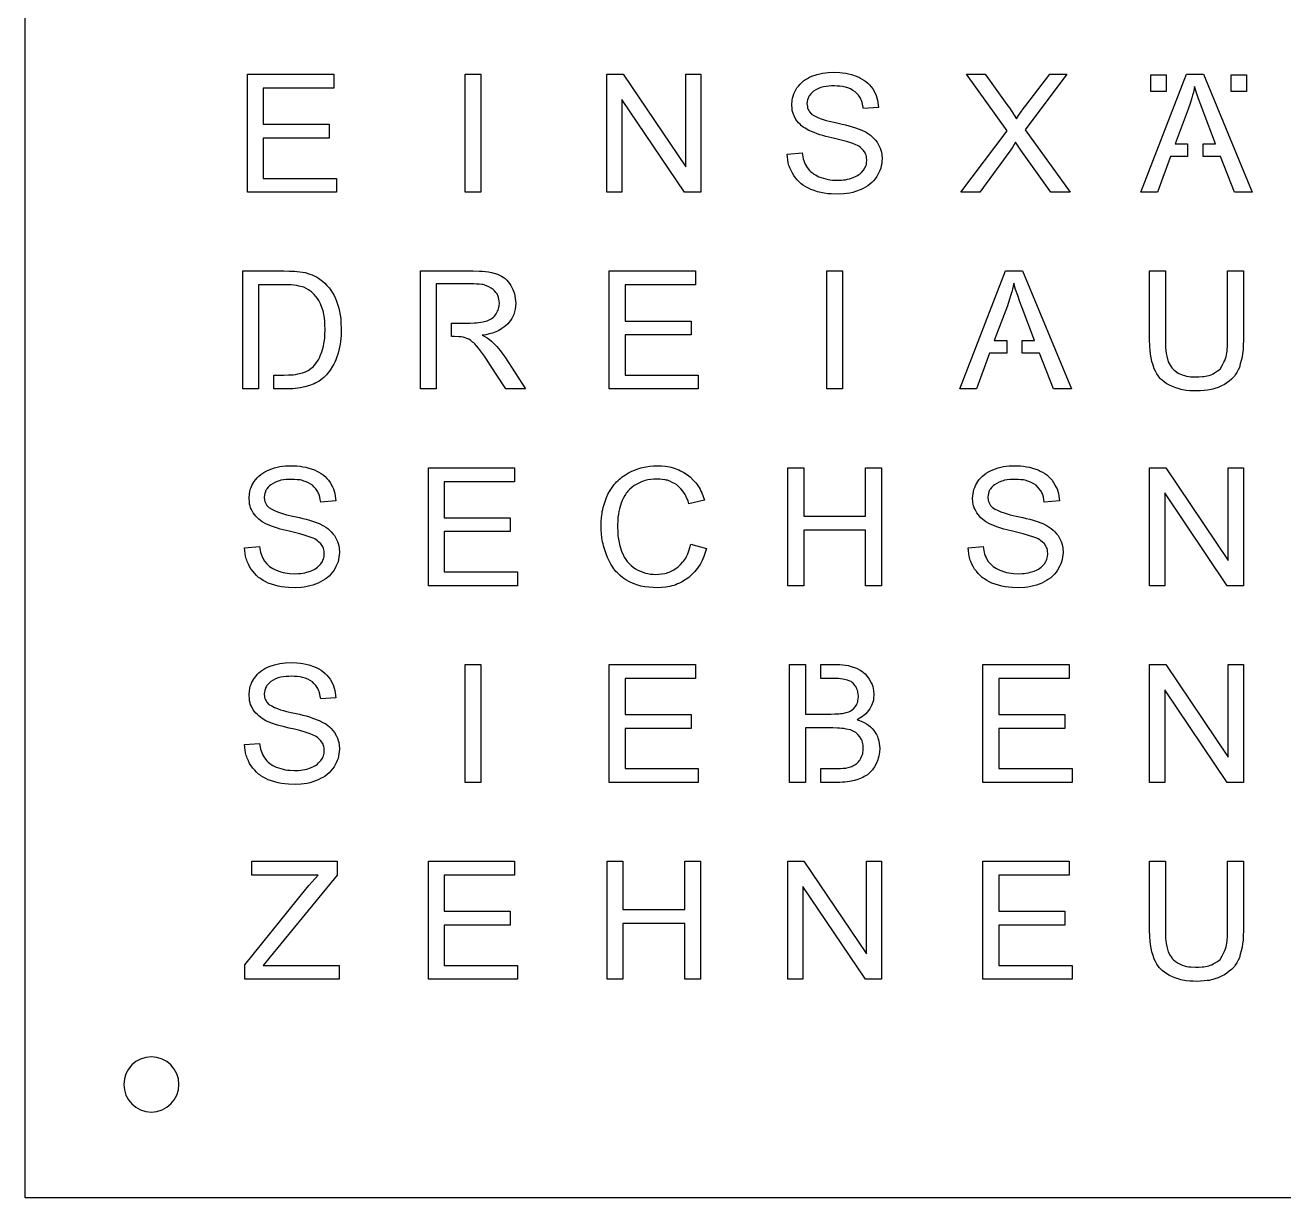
# Model space of a CAD drawing. Header units: millimetres. Extents: x 1 to 211, y -211 to -1.
# Drawn here: x 0.6 to 113.3, y -210.7 to -105.7 of the extents above; entities that cross this region are included whole.
import ezdxf

# ---------------------------------------------------------------- set-up
doc = ezdxf.new("R2010")
doc.units = ezdxf.units.MM
doc.layers.get('0').update_dxf_attribs({"linetype": 'CONTINUOUS'})

msp = doc.modelspace()

# ---------------------------------------------------------------- linework, layer by layer
for points in [[(0.56, -0.72), (210.55, -0.72), (210.55, -210.71), (0.56, -210.71)], [(28.44, -119.43), (28.44, -120.67), (20.47, -120.67), (20.47, -110.1), (28.19, -110.1), (28.19, -111.35), (21.88, -111.35), (21.88, -114.59), (27.79, -114.59), (27.79, -115.83), (21.88, -115.83), (21.88, -119.43)], [(41.36, -110.1), (41.36, -120.67), (39.95, -120.67), (39.95, -110.1)], [(54, -112.37), (54, -120.67), (52.65, -120.67), (52.65, -110.1), (54.1, -110.1), (59.71, -118.4), (59.71, -110.1), (61.06, -110.1), (61.06, -120.67), (59.61, -120.67)], [(70.93, -120.44), (70.7, -120.32), (70.48, -120.2), (70.27, -120.07), (70.16, -120), (70.06, -119.92), (69.97, -119.84), (69.88, -119.75), (69.71, -119.57), (69.55, -119.38), (69.39, -119.18), (69.27, -118.96), (69.15, -118.73), (69.05, -118.5), (69, -118.39), (68.96, -118.27), (68.9, -118.03), (68.86, -117.78), (68.83, -117.53), (68.8, -117.28), (70.14, -117.16), (70.19, -117.51), (70.23, -117.67), (70.28, -117.84), (70.34, -118), (70.41, -118.16), (70.58, -118.46), (70.81, -118.72), (70.93, -118.84), (71.06, -118.95), (71.2, -119.05), (71.34, -119.13), (71.65, -119.29), (72.05, -119.42), (72.25, -119.48), (72.46, -119.53), (72.66, -119.56), (72.87, -119.58), (73.29, -119.6), (73.66, -119.58), (73.84, -119.57), (74.02, -119.55), (74.2, -119.51), (74.37, -119.47), (74.72, -119.36), (74.98, -119.24), (75.11, -119.18), (75.23, -119.1), (75.34, -119.02), (75.45, -118.92), (75.64, -118.71), (75.77, -118.5), (75.82, -118.39), (75.87, -118.28), (75.9, -118.17), (75.92, -118.05), (75.95, -117.8), (75.92, -117.57), (75.9, -117.46), (75.87, -117.35), (75.83, -117.24), (75.78, -117.14), (75.65, -116.94), (75.44, -116.73), (75.33, -116.64), (75.22, -116.56), (75.09, -116.49), (74.96, -116.43), (74.69, -116.31), (74.22, -116.17), (73.75, -116.03), (73.27, -115.91), (72.79, -115.8), (72.26, -115.67), (72, -115.6), (71.74, -115.52), (71.48, -115.44), (71.23, -115.34), (70.73, -115.14), (70.4, -114.94), (70.24, -114.84), (70.09, -114.72), (69.95, -114.59), (69.83, -114.45), (69.59, -114.15), (69.43, -113.84), (69.36, -113.69), (69.3, -113.52), (69.26, -113.36), (69.24, -113.19), (69.21, -112.84), (69.25, -112.44), (69.28, -112.25), (69.33, -112.06), (69.39, -111.87), (69.48, -111.69), (69.67, -111.34), (69.81, -111.17), (69.95, -111.01), (70.1, -110.85), (70.26, -110.71), (70.43, -110.59), (70.62, -110.48), (70.81, -110.38), (71.01, -110.29), (71.49, -110.13), (71.73, -110.06), (71.97, -110.01), (72.22, -109.97), (72.47, -109.95), (72.97, -109.92), (73.51, -109.95), (73.77, -109.97), (74.04, -110.01), (74.3, -110.07), (74.55, -110.14), (75.06, -110.3), (75.27, -110.4), (75.47, -110.51), (75.67, -110.63), (75.85, -110.76), (76.02, -110.9), (76.17, -111.07), (76.32, -111.24), (76.46, -111.42), (76.67, -111.81), (76.76, -112.01), (76.84, -112.21), (76.89, -112.43), (76.93, -112.64), (76.99, -113.08), (75.63, -113.18), (75.59, -112.97), (75.55, -112.75), (75.49, -112.55), (75.46, -112.45), (75.41, -112.35), (75.37, -112.26), (75.31, -112.17), (75.18, -111.99), (75.04, -111.83), (74.89, -111.67), (74.68, -111.55), (74.46, -111.43), (74.24, -111.33), (74.12, -111.29), (74.01, -111.26), (73.89, -111.23), (73.77, -111.21), (73.53, -111.18), (73.28, -111.17), (73.03, -111.16), (72.78, -111.16), (72.53, -111.17), (72.29, -111.2), (72.05, -111.24), (71.94, -111.27), (71.82, -111.31), (71.6, -111.4), (71.38, -111.5), (71.16, -111.62), (71.04, -111.74), (70.92, -111.86), (70.82, -111.98), (70.77, -112.05), (70.73, -112.11), (70.7, -112.18), (70.67, -112.26), (70.63, -112.41), (70.6, -112.58), (70.57, -112.74), (70.61, -113.01), (70.63, -113.14), (70.68, -113.26), (70.74, -113.37), (70.81, -113.48), (70.99, -113.68), (71.24, -113.82), (71.49, -113.95), (71.75, -114.06), (72.02, -114.16), (72.29, -114.24), (72.56, -114.31), (73.12, -114.43), (73.72, -114.57), (74.02, -114.64), (74.32, -114.72), (74.61, -114.81), (74.91, -114.9), (75.49, -115.11), (75.88, -115.31), (76.07, -115.43), (76.25, -115.55), (76.42, -115.7), (76.57, -115.85), (76.72, -116.02), (76.86, -116.19), (77.05, -116.54), (77.14, -116.72), (77.2, -116.9), (77.25, -117.09), (77.28, -117.29), (77.31, -117.69), (77.29, -117.9), (77.27, -118.11), (77.23, -118.32), (77.18, -118.52), (77.11, -118.72), (77.02, -118.91), (76.82, -119.28), (76.68, -119.46), (76.53, -119.64), (76.37, -119.81), (76.2, -119.96), (76.02, -120.1), (75.83, -120.22), (75.62, -120.33), (75.42, -120.44), (74.92, -120.62), (74.67, -120.7), (74.41, -120.76), (74.15, -120.8), (73.89, -120.83), (73.36, -120.85), (72.74, -120.83), (72.43, -120.81), (72.12, -120.77), (71.82, -120.71), (71.52, -120.63), (71.22, -120.53)], [(88.74, -116.99), (86.06, -120.67), (84.36, -120.67), (88.49, -115.17), (84.85, -110.1), (86.53, -110.1), (88.47, -112.81), (88.7, -113.13), (88.92, -113.45), (89.13, -113.78), (89.33, -114.11), (89.53, -113.8), (89.74, -113.5), (89.95, -113.2), (90.18, -112.91), (92.33, -110.1), (93.86, -110.1), (90.11, -115.09), (94.15, -120.67), (92.41, -120.67), (89.72, -116.9), (89.48, -116.55), (89.25, -116.2), (89, -116.6)], [(104.66, -117.47), (103.13, -117.47), (101.96, -120.67), (100.46, -120.67), (104.56, -110.1), (106.09, -110.1), (110.46, -120.67), (108.85, -120.67), (107.6, -117.47), (106.05, -117.47), (106.05, -116.33), (107.16, -116.33), (106.05, -113.41), (105.85, -112.86), (105.65, -112.32), (105.47, -111.77), (105.29, -111.21), (105.18, -111.73), (105.11, -111.98), (105.04, -112.23), (104.89, -112.74), (104.72, -113.23), (103.54, -116.33), (104.66, -116.33)], [(102.73, -110.16), (102.73, -111.64), (101.36, -111.64), (101.36, -110.16)], [(109.94, -110.16), (109.94, -111.64), (108.57, -111.64), (108.57, -110.16)], [(21.45, -138.29), (20.04, -138.29), (20.04, -127.72), (23.72, -127.72), (24.2, -127.73), (24.43, -127.73), (24.67, -127.75), (24.91, -127.77), (25.15, -127.8), (25.62, -127.87), (26.04, -128), (26.25, -128.07), (26.45, -128.16), (26.64, -128.26), (26.83, -128.37), (27.19, -128.63), (27.39, -128.83), (27.58, -129.02), (27.77, -129.23), (27.86, -129.34), (27.94, -129.45), (28.08, -129.68), (28.22, -129.93), (28.34, -130.18), (28.45, -130.44), (28.64, -131.05), (28.71, -131.36), (28.77, -131.67), (28.82, -131.99), (28.84, -132.31), (28.87, -132.95), (28.85, -133.49), (28.83, -133.76), (28.81, -134.03), (28.76, -134.29), (28.71, -134.56), (28.59, -135.08), (28.45, -135.49), (28.37, -135.69), (28.28, -135.88), (28.19, -136.07), (28.08, -136.26), (27.86, -136.62), (27.64, -136.89), (27.53, -137.02), (27.41, -137.15), (27.29, -137.26), (27.16, -137.37), (26.88, -137.58), (26.58, -137.75), (26.43, -137.83), (26.27, -137.9), (26.11, -137.96), (25.94, -138.02), (25.61, -138.11), (25.18, -138.19), (24.97, -138.23), (24.76, -138.25), (24.54, -138.27), (24.33, -138.28), (23.89, -138.29), (22.84, -138.29), (22.84, -137.04), (23.73, -137.04), (24.15, -137.03), (24.36, -137.02), (24.57, -137.01), (24.78, -136.98), (24.98, -136.94), (25.39, -136.85), (25.65, -136.75), (25.78, -136.69), (25.9, -136.63), (26.02, -136.56), (26.13, -136.47), (26.35, -136.3), (26.6, -136), (26.72, -135.84), (26.82, -135.68), (26.91, -135.5), (26.99, -135.33), (27.13, -134.96), (27.26, -134.46), (27.31, -134.21), (27.35, -133.95), (27.38, -133.7), (27.4, -133.44), (27.41, -132.92), (27.4, -132.59), (27.39, -132.26), (27.36, -131.93), (27.34, -131.77), (27.31, -131.61), (27.27, -131.45), (27.23, -131.29), (27.18, -131.14), (27.12, -130.98), (27, -130.68), (26.86, -130.38), (26.73, -130.19), (26.6, -130), (26.45, -129.83), (26.29, -129.67), (26.21, -129.59), (26.12, -129.53), (25.93, -129.4), (25.73, -129.29), (25.52, -129.18), (25.07, -129.07), (24.85, -129.03), (24.62, -129), (24.39, -128.98), (24.16, -128.97), (23.7, -128.96), (21.45, -128.96)], [(37.36, -128.89), (37.36, -138.29), (35.95, -138.29), (35.95, -127.72), (40.68, -127.72), (41.24, -127.73), (41.51, -127.74), (41.78, -127.77), (42.05, -127.81), (42.32, -127.87), (42.86, -128.01), (43.04, -128.09), (43.21, -128.19), (43.38, -128.29), (43.53, -128.41), (43.68, -128.54), (43.8, -128.69), (43.93, -128.85), (44.04, -129.01), (44.23, -129.39), (44.31, -129.58), (44.38, -129.78), (44.42, -129.98), (44.45, -130.19), (44.49, -130.61), (44.47, -130.87), (44.43, -131.13), (44.41, -131.26), (44.39, -131.38), (44.35, -131.51), (44.31, -131.63), (44.26, -131.74), (44.2, -131.86), (44.14, -131.97), (44.07, -132.08), (43.92, -132.29), (43.75, -132.5), (43.5, -132.7), (43.25, -132.88), (43.12, -132.97), (42.98, -133.05), (42.85, -133.12), (42.7, -133.18), (42.56, -133.24), (42.41, -133.29), (42.11, -133.36), (41.8, -133.43), (41.48, -133.48), (41.71, -133.59), (41.92, -133.72), (42.13, -133.86), (42.33, -134.01), (42.66, -134.33), (42.81, -134.5), (42.96, -134.68), (43.11, -134.85), (43.24, -135.04), (43.51, -135.41), (45.36, -138.29), (43.59, -138.29), (42.17, -136.09), (41.93, -135.72), (41.68, -135.35), (41.42, -134.99), (41.15, -134.64), (40.99, -134.44), (40.82, -134.25), (40.73, -134.17), (40.63, -134.09), (40.43, -133.93), (40.28, -133.84), (40.12, -133.76), (39.96, -133.7), (39.79, -133.65), (39.59, -133.62), (39.4, -133.61), (39, -133.6), (38.75, -133.6), (38.75, -132.39), (40.4, -132.39), (40.79, -132.38), (40.98, -132.37), (41.17, -132.35), (41.36, -132.32), (41.54, -132.28), (41.92, -132.19), (42.16, -132.08), (42.28, -132.01), (42.39, -131.94), (42.49, -131.85), (42.58, -131.76), (42.75, -131.55), (42.87, -131.33), (42.92, -131.22), (42.96, -131.1), (42.99, -130.98), (43.01, -130.86), (43.03, -130.61), (43.01, -130.43), (42.99, -130.26), (42.95, -130.09), (42.93, -130.01), (42.9, -129.93), (42.86, -129.85), (42.82, -129.78), (42.72, -129.64), (42.6, -129.5), (42.48, -129.37), (42.28, -129.25), (42.08, -129.14), (41.87, -129.05), (41.77, -129.01), (41.66, -128.98), (41.55, -128.95), (41.44, -128.93), (41.21, -128.91), (40.98, -128.9), (40.74, -128.89)], [(60.84, -137.04), (60.84, -138.29), (52.87, -138.29), (52.87, -127.72), (60.59, -127.72), (60.59, -128.97), (54.28, -128.97), (54.28, -132.21), (60.19, -132.21), (60.19, -133.45), (54.28, -133.45), (54.28, -137.04)], [(73.76, -127.72), (73.76, -138.29), (72.35, -138.29), (72.35, -127.72)], [(88.46, -135.09), (86.93, -135.09), (85.76, -138.29), (84.26, -138.29), (88.36, -127.72), (89.88, -127.72), (94.26, -138.29), (92.65, -138.29), (91.4, -135.09), (89.85, -135.09), (89.85, -133.95), (90.96, -133.95), (89.85, -131.02), (89.64, -130.48), (89.45, -129.93), (89.26, -129.38), (89.09, -128.83), (88.97, -129.34), (88.91, -129.6), (88.84, -129.85), (88.69, -130.35), (88.52, -130.85), (87.34, -133.95), (88.46, -133.95)], [(107.58, -136.51), (107.76, -136.2), (107.92, -135.89), (107.99, -135.73), (108.06, -135.56), (108.11, -135.4), (108.15, -135.23), (108.18, -135.06), (108.21, -134.89), (108.22, -134.71), (108.24, -134.54), (108.25, -134.18), (108.25, -133.82), (108.25, -127.72), (109.66, -127.72), (109.66, -133.83), (109.64, -134.47), (109.63, -134.79), (109.59, -135.11), (109.54, -135.43), (109.47, -135.74), (109.38, -136.05), (109.3, -136.36), (109.18, -136.59), (109.06, -136.82), (108.92, -137.03), (108.85, -137.13), (108.77, -137.23), (108.68, -137.32), (108.59, -137.41), (108.4, -137.58), (108.19, -137.73), (107.98, -137.88), (107.69, -138.02), (107.39, -138.15), (107.09, -138.26), (106.93, -138.31), (106.78, -138.35), (106.62, -138.38), (106.46, -138.41), (106.14, -138.44), (105.81, -138.46), (105.49, -138.47), (105.17, -138.46), (104.85, -138.45), (104.53, -138.42), (104.38, -138.39), (104.22, -138.37), (104.07, -138.33), (103.92, -138.29), (103.62, -138.19), (103.32, -138.08), (103.03, -137.96), (102.81, -137.82), (102.6, -137.67), (102.4, -137.51), (102.3, -137.43), (102.22, -137.34), (102.13, -137.24), (102.06, -137.14), (101.92, -136.93), (101.79, -136.71), (101.67, -136.48), (101.57, -136.15), (101.47, -135.83), (101.39, -135.5), (101.33, -135.17), (101.3, -134.84), (101.27, -134.5), (101.26, -133.83), (101.26, -127.72), (102.67, -127.72), (102.67, -133.82), (102.68, -134.34), (102.69, -134.59), (102.71, -134.85), (102.75, -135.1), (102.8, -135.35), (102.93, -135.85), (103.09, -136.16), (103.18, -136.3), (103.28, -136.43), (103.4, -136.55), (103.54, -136.66), (103.82, -136.86), (104.19, -137.01), (104.38, -137.08), (104.57, -137.13), (104.76, -137.17), (104.96, -137.19), (105.36, -137.21), (105.67, -137.2), (105.97, -137.18), (106.12, -137.17), (106.26, -137.15), (106.41, -137.12), (106.55, -137.08), (106.69, -137.04), (106.82, -136.98), (106.95, -136.92), (107.08, -136.85), (107.34, -136.68)], [(22.33, -155.67), (22.1, -155.56), (21.88, -155.43), (21.66, -155.3), (21.56, -155.23), (21.46, -155.16), (21.37, -155.08), (21.28, -154.99), (21.11, -154.81), (20.94, -154.61), (20.79, -154.41), (20.66, -154.19), (20.55, -153.97), (20.44, -153.74), (20.4, -153.62), (20.36, -153.5), (20.3, -153.26), (20.25, -153.02), (20.22, -152.77), (20.2, -152.51), (21.53, -152.4), (21.59, -152.74), (21.63, -152.91), (21.68, -153.08), (21.74, -153.24), (21.81, -153.39), (21.98, -153.7), (22.2, -153.96), (22.32, -154.08), (22.45, -154.19), (22.59, -154.28), (22.74, -154.37), (23.05, -154.52), (23.45, -154.66), (23.65, -154.72), (23.85, -154.76), (24.06, -154.79), (24.27, -154.81), (24.69, -154.84), (25.05, -154.82), (25.24, -154.81), (25.42, -154.78), (25.59, -154.75), (25.77, -154.7), (26.12, -154.6), (26.38, -154.48), (26.51, -154.41), (26.63, -154.34), (26.74, -154.25), (26.84, -154.15), (27.04, -153.94), (27.17, -153.74), (27.22, -153.63), (27.26, -153.52), (27.3, -153.4), (27.32, -153.28), (27.34, -153.04), (27.32, -152.81), (27.3, -152.69), (27.27, -152.58), (27.23, -152.47), (27.17, -152.37), (27.05, -152.17), (26.84, -151.97), (26.73, -151.88), (26.61, -151.8), (26.49, -151.72), (26.36, -151.66), (26.09, -151.55), (25.62, -151.4), (25.14, -151.27), (24.67, -151.15), (24.19, -151.03), (23.66, -150.9), (23.4, -150.83), (23.14, -150.76), (22.88, -150.67), (22.63, -150.58), (22.12, -150.37), (21.79, -150.18), (21.64, -150.07), (21.49, -149.96), (21.35, -149.83), (21.22, -149.69), (20.98, -149.39), (20.82, -149.08), (20.75, -148.92), (20.7, -148.76), (20.66, -148.59), (20.64, -148.42), (20.61, -148.07), (20.64, -147.68), (20.68, -147.48), (20.72, -147.29), (20.79, -147.11), (20.87, -146.93), (21.07, -146.58), (21.2, -146.41), (21.34, -146.24), (21.49, -146.09), (21.65, -145.95), (21.83, -145.82), (22.01, -145.72), (22.21, -145.62), (22.41, -145.52), (22.88, -145.36), (23.12, -145.3), (23.37, -145.24), (23.61, -145.21), (23.86, -145.18), (24.37, -145.16), (24.9, -145.18), (25.17, -145.21), (25.43, -145.25), (25.69, -145.3), (25.95, -145.37), (26.46, -145.54), (26.67, -145.64), (26.87, -145.75), (27.06, -145.86), (27.24, -145.99), (27.41, -146.14), (27.57, -146.3), (27.71, -146.47), (27.86, -146.65), (28.07, -147.04), (28.16, -147.24), (28.24, -147.45), (28.29, -147.66), (28.33, -147.88), (28.38, -148.32), (27.03, -148.42), (26.99, -148.2), (26.95, -147.99), (26.89, -147.78), (26.85, -147.68), (26.81, -147.59), (26.76, -147.49), (26.71, -147.4), (26.58, -147.23), (26.44, -147.07), (26.29, -146.9), (26.07, -146.78), (25.86, -146.66), (25.63, -146.57), (25.52, -146.53), (25.4, -146.49), (25.29, -146.46), (25.17, -146.44), (24.92, -146.42), (24.67, -146.4), (24.43, -146.39), (24.18, -146.4), (23.93, -146.41), (23.69, -146.43), (23.45, -146.47), (23.33, -146.5), (23.22, -146.54), (22.99, -146.63), (22.77, -146.74), (22.56, -146.86), (22.43, -146.97), (22.32, -147.09), (22.21, -147.22), (22.17, -147.28), (22.13, -147.35), (22.09, -147.42), (22.07, -147.49), (22.02, -147.65), (21.99, -147.81), (21.97, -147.98), (22, -148.24), (22.03, -148.37), (22.07, -148.49), (22.13, -148.61), (22.21, -148.71), (22.39, -148.91), (22.64, -149.05), (22.89, -149.18), (23.15, -149.3), (23.41, -149.39), (23.68, -149.48), (23.96, -149.55), (24.52, -149.67), (25.12, -149.8), (25.42, -149.88), (25.72, -149.96), (26.01, -150.04), (26.3, -150.14), (26.88, -150.34), (27.28, -150.55), (27.47, -150.66), (27.65, -150.79), (27.81, -150.93), (27.97, -151.09), (28.12, -151.25), (28.26, -151.42), (28.45, -151.77), (28.53, -151.95), (28.6, -152.14), (28.64, -152.33), (28.67, -152.53), (28.7, -152.92), (28.69, -153.14), (28.66, -153.35), (28.63, -153.55), (28.58, -153.76), (28.51, -153.95), (28.42, -154.14), (28.22, -154.51), (28.07, -154.7), (27.92, -154.87), (27.77, -155.04), (27.6, -155.2), (27.42, -155.33), (27.22, -155.45), (27.02, -155.57), (26.81, -155.68), (26.31, -155.86), (26.06, -155.93), (25.81, -155.99), (25.55, -156.03), (25.28, -156.06), (24.75, -156.09), (24.13, -156.07), (23.82, -156.04), (23.52, -156), (23.22, -155.94), (22.92, -155.86), (22.62, -155.77)], [(44.64, -154.66), (44.64, -155.91), (36.67, -155.91), (36.67, -145.34), (44.39, -145.34), (44.39, -146.59), (38.08, -146.59), (38.08, -149.82), (43.99, -149.82), (43.99, -151.06), (38.08, -151.06), (38.08, -154.66)], [(57.04, -154.89), (57.31, -154.87), (57.58, -154.85), (57.85, -154.8), (57.98, -154.77), (58.11, -154.73), (58.23, -154.69), (58.35, -154.63), (58.59, -154.51), (58.82, -154.37), (59.05, -154.22), (59.25, -154), (59.45, -153.78), (59.54, -153.67), (59.63, -153.55), (59.71, -153.43), (59.78, -153.3), (59.84, -153.18), (59.9, -153.04), (60, -152.77), (60.09, -152.49), (60.17, -152.2), (61.58, -152.56), (61.46, -152.93), (61.33, -153.3), (61.26, -153.49), (61.18, -153.66), (61.09, -153.84), (61, -154.01), (60.9, -154.17), (60.78, -154.32), (60.66, -154.47), (60.53, -154.62), (60.26, -154.91), (59.98, -155.18), (59.66, -155.39), (59.33, -155.58), (59.16, -155.67), (58.99, -155.75), (58.82, -155.82), (58.65, -155.88), (58.47, -155.93), (58.29, -155.97), (58.1, -156), (57.92, -156.03), (57.54, -156.06), (57.16, -156.09), (56.79, -156.07), (56.42, -156.05), (56.05, -156.01), (55.87, -155.98), (55.7, -155.94), (55.52, -155.9), (55.35, -155.84), (55.18, -155.78), (55.01, -155.71), (54.68, -155.56), (54.35, -155.39), (54.08, -155.19), (53.83, -154.98), (53.71, -154.87), (53.59, -154.75), (53.47, -154.64), (53.37, -154.51), (53.27, -154.38), (53.18, -154.25), (53.01, -153.97), (52.85, -153.68), (52.7, -153.38), (52.58, -153.04), (52.46, -152.69), (52.36, -152.34), (52.31, -152.17), (52.27, -151.99), (52.24, -151.81), (52.21, -151.63), (52.18, -151.27), (52.15, -150.91), (52.13, -150.55), (52.15, -150.17), (52.18, -149.8), (52.22, -149.43), (52.24, -149.25), (52.28, -149.07), (52.32, -148.89), (52.37, -148.71), (52.49, -148.36), (52.63, -148.01), (52.77, -147.66), (52.95, -147.38), (53.13, -147.1), (53.32, -146.84), (53.42, -146.71), (53.53, -146.59), (53.65, -146.48), (53.77, -146.37), (53.9, -146.27), (54.03, -146.17), (54.31, -145.98), (54.59, -145.8), (54.89, -145.66), (55.21, -145.52), (55.52, -145.41), (55.68, -145.36), (55.84, -145.31), (56, -145.28), (56.17, -145.25), (56.5, -145.21), (56.84, -145.18), (57.18, -145.16), (57.54, -145.18), (57.9, -145.21), (58.07, -145.23), (58.25, -145.26), (58.42, -145.3), (58.59, -145.34), (58.76, -145.4), (58.93, -145.46), (59.09, -145.53), (59.25, -145.61), (59.56, -145.78), (59.87, -145.97), (60.13, -146.2), (60.39, -146.45), (60.51, -146.57), (60.62, -146.7), (60.73, -146.84), (60.83, -146.98), (60.92, -147.12), (61, -147.27), (61.07, -147.43), (61.15, -147.58), (61.27, -147.91), (61.4, -148.24), (60, -148.56), (59.92, -148.32), (59.82, -148.09), (59.72, -147.86), (59.66, -147.75), (59.6, -147.64), (59.53, -147.53), (59.45, -147.43), (59.29, -147.24), (59.11, -147.06), (58.93, -146.88), (58.72, -146.76), (58.51, -146.65), (58.3, -146.55), (58.19, -146.51), (58.08, -146.47), (57.97, -146.45), (57.86, -146.42), (57.62, -146.39), (57.39, -146.37), (57.15, -146.36), (56.87, -146.37), (56.6, -146.39), (56.33, -146.43), (56.2, -146.46), (56.07, -146.49), (55.94, -146.53), (55.82, -146.57), (55.57, -146.68), (55.33, -146.81), (55.09, -146.94), (54.9, -147.1), (54.71, -147.27), (54.54, -147.44), (54.46, -147.54), (54.38, -147.63), (54.31, -147.73), (54.25, -147.84), (54.13, -148.05), (54.03, -148.28), (53.93, -148.51), (53.79, -149.01), (53.73, -149.26), (53.68, -149.51), (53.64, -149.77), (53.62, -150.02), (53.59, -150.54), (53.62, -151.14), (53.64, -151.44), (53.68, -151.74), (53.74, -152.03), (53.81, -152.32), (53.99, -152.89), (54.1, -153.12), (54.21, -153.34), (54.34, -153.55), (54.41, -153.65), (54.48, -153.75), (54.56, -153.84), (54.64, -153.93), (54.83, -154.09), (55.02, -154.25), (55.23, -154.4), (55.44, -154.51), (55.65, -154.61), (55.87, -154.7), (56.1, -154.77), (56.33, -154.82), (56.56, -154.86), (56.8, -154.88)], [(70.28, -150.93), (70.28, -155.91), (68.87, -155.91), (68.87, -145.34), (70.28, -145.34), (70.28, -149.68), (75.83, -149.68), (75.83, -145.34), (77.25, -145.34), (77.25, -155.91), (75.83, -155.91), (75.83, -150.93)], [(87.13, -155.67), (86.9, -155.56), (86.68, -155.43), (86.47, -155.3), (86.36, -155.23), (86.27, -155.16), (86.17, -155.08), (86.08, -154.99), (85.91, -154.81), (85.75, -154.61), (85.59, -154.41), (85.47, -154.19), (85.35, -153.97), (85.25, -153.74), (85.2, -153.62), (85.16, -153.5), (85.1, -153.26), (85.06, -153.02), (85.03, -152.77), (85.01, -152.51), (86.34, -152.4), (86.4, -152.74), (86.43, -152.91), (86.48, -153.08), (86.54, -153.24), (86.61, -153.39), (86.78, -153.7), (87.01, -153.96), (87.13, -154.08), (87.26, -154.19), (87.4, -154.28), (87.55, -154.37), (87.85, -154.52), (88.25, -154.66), (88.45, -154.72), (88.66, -154.76), (88.86, -154.79), (89.07, -154.81), (89.49, -154.84), (89.86, -154.82), (90.04, -154.81), (90.22, -154.78), (90.4, -154.75), (90.57, -154.7), (90.92, -154.6), (91.19, -154.48), (91.31, -154.41), (91.43, -154.34), (91.54, -154.25), (91.65, -154.15), (91.84, -153.94), (91.97, -153.74), (92.02, -153.63), (92.07, -153.52), (92.1, -153.4), (92.12, -153.28), (92.15, -153.04), (92.12, -152.81), (92.11, -152.69), (92.08, -152.58), (92.03, -152.47), (91.98, -152.37), (91.85, -152.17), (91.64, -151.97), (91.53, -151.88), (91.42, -151.8), (91.29, -151.72), (91.16, -151.66), (90.89, -151.55), (90.42, -151.4), (89.95, -151.27), (89.47, -151.15), (88.99, -151.03), (88.46, -150.9), (88.2, -150.83), (87.94, -150.76), (87.68, -150.67), (87.43, -150.58), (86.93, -150.37), (86.6, -150.18), (86.44, -150.07), (86.29, -149.96), (86.15, -149.83), (86.03, -149.69), (85.79, -149.39), (85.63, -149.08), (85.56, -148.92), (85.5, -148.76), (85.47, -148.59), (85.44, -148.42), (85.41, -148.07), (85.45, -147.68), (85.48, -147.48), (85.53, -147.29), (85.6, -147.11), (85.68, -146.93), (85.87, -146.58), (86.01, -146.41), (86.15, -146.24), (86.3, -146.09), (86.46, -145.95), (86.63, -145.82), (86.82, -145.72), (87.01, -145.62), (87.21, -145.52), (87.69, -145.36), (87.93, -145.3), (88.17, -145.24), (88.42, -145.21), (88.67, -145.18), (89.17, -145.16), (89.71, -145.18), (89.97, -145.21), (90.24, -145.25), (90.5, -145.3), (90.76, -145.37), (91.27, -145.54), (91.47, -145.64), (91.67, -145.75), (91.87, -145.86), (92.05, -145.99), (92.22, -146.14), (92.37, -146.3), (92.52, -146.47), (92.66, -146.65), (92.87, -147.04), (92.97, -147.24), (93.04, -147.45), (93.1, -147.66), (93.14, -147.88), (93.19, -148.32), (91.83, -148.42), (91.79, -148.2), (91.75, -147.99), (91.69, -147.78), (91.66, -147.68), (91.62, -147.59), (91.57, -147.49), (91.51, -147.4), (91.38, -147.23), (91.24, -147.07), (91.09, -146.9), (90.88, -146.78), (90.66, -146.66), (90.44, -146.57), (90.32, -146.53), (90.21, -146.49), (90.09, -146.46), (89.97, -146.44), (89.73, -146.42), (89.48, -146.4), (89.23, -146.39), (88.98, -146.4), (88.73, -146.41), (88.49, -146.43), (88.25, -146.47), (88.14, -146.5), (88.02, -146.54), (87.8, -146.63), (87.58, -146.74), (87.36, -146.86), (87.24, -146.97), (87.12, -147.09), (87.02, -147.22), (86.97, -147.28), (86.93, -147.35), (86.9, -147.42), (86.87, -147.49), (86.83, -147.65), (86.8, -147.81), (86.78, -147.98), (86.81, -148.24), (86.83, -148.37), (86.88, -148.49), (86.94, -148.61), (87.01, -148.71), (87.19, -148.91), (87.44, -149.05), (87.69, -149.18), (87.95, -149.3), (88.22, -149.39), (88.49, -149.48), (88.76, -149.55), (89.32, -149.67), (89.92, -149.8), (90.22, -149.88), (90.52, -149.96), (90.82, -150.04), (91.11, -150.14), (91.69, -150.34), (92.08, -150.55), (92.27, -150.66), (92.45, -150.79), (92.62, -150.93), (92.77, -151.09), (92.92, -151.25), (93.06, -151.42), (93.26, -151.77), (93.34, -151.95), (93.4, -152.14), (93.45, -152.33), (93.48, -152.53), (93.51, -152.92), (93.49, -153.14), (93.47, -153.35), (93.43, -153.55), (93.38, -153.76), (93.31, -153.95), (93.22, -154.14), (93.02, -154.51), (92.88, -154.7), (92.73, -154.87), (92.57, -155.04), (92.4, -155.2), (92.22, -155.33), (92.03, -155.45), (91.82, -155.57), (91.62, -155.68), (91.12, -155.86), (90.87, -155.93), (90.61, -155.99), (90.35, -156.03), (90.09, -156.06), (89.56, -156.09), (88.94, -156.07), (88.63, -156.04), (88.32, -156), (88.02, -155.94), (87.72, -155.86), (87.42, -155.77)], [(102.61, -147.6), (102.61, -155.91), (101.25, -155.91), (101.25, -145.34), (102.7, -145.34), (108.31, -153.64), (108.31, -145.34), (109.67, -145.34), (109.67, -155.91), (108.22, -155.91)], [(22.33, -173.29), (22.1, -173.17), (21.88, -173.05), (21.66, -172.92), (21.56, -172.85), (21.46, -172.77), (21.37, -172.69), (21.28, -172.61), (21.11, -172.42), (20.94, -172.23), (20.79, -172.03), (20.66, -171.81), (20.55, -171.58), (20.44, -171.36), (20.4, -171.24), (20.36, -171.12), (20.3, -170.88), (20.25, -170.63), (20.22, -170.38), (20.2, -170.13), (21.53, -170.02), (21.59, -170.36), (21.63, -170.53), (21.68, -170.69), (21.74, -170.85), (21.81, -171.01), (21.98, -171.32), (22.2, -171.58), (22.32, -171.7), (22.45, -171.8), (22.59, -171.9), (22.74, -171.99), (23.05, -172.14), (23.45, -172.28), (23.65, -172.33), (23.85, -172.38), (24.06, -172.41), (24.27, -172.43), (24.69, -172.45), (25.05, -172.44), (25.24, -172.42), (25.42, -172.4), (25.59, -172.36), (25.77, -172.32), (26.12, -172.22), (26.38, -172.1), (26.51, -172.03), (26.63, -171.96), (26.74, -171.87), (26.84, -171.77), (27.04, -171.56), (27.17, -171.35), (27.22, -171.25), (27.26, -171.13), (27.3, -171.02), (27.32, -170.9), (27.34, -170.66), (27.32, -170.42), (27.3, -170.31), (27.27, -170.2), (27.23, -170.09), (27.17, -169.99), (27.05, -169.79), (26.84, -169.59), (26.73, -169.5), (26.61, -169.41), (26.49, -169.34), (26.36, -169.28), (26.09, -169.17), (25.62, -169.02), (25.14, -168.88), (24.67, -168.76), (24.19, -168.65), (23.66, -168.52), (23.4, -168.45), (23.14, -168.38), (22.88, -168.29), (22.63, -168.2), (22.12, -167.99), (21.79, -167.8), (21.64, -167.69), (21.49, -167.57), (21.35, -167.45), (21.22, -167.31), (20.98, -167.01), (20.82, -166.7), (20.75, -166.54), (20.7, -166.38), (20.66, -166.21), (20.64, -166.04), (20.61, -165.69), (20.64, -165.29), (20.68, -165.1), (20.72, -164.91), (20.79, -164.73), (20.87, -164.55), (21.07, -164.2), (21.2, -164.03), (21.34, -163.86), (21.49, -163.71), (21.65, -163.57), (21.83, -163.44), (22.01, -163.33), (22.21, -163.23), (22.41, -163.14), (22.88, -162.98), (23.12, -162.92), (23.37, -162.86), (23.61, -162.83), (23.86, -162.8), (24.37, -162.78), (24.9, -162.8), (25.17, -162.83), (25.43, -162.86), (25.69, -162.92), (25.95, -162.99), (26.46, -163.16), (26.67, -163.26), (26.87, -163.36), (27.06, -163.48), (27.24, -163.61), (27.41, -163.76), (27.57, -163.92), (27.71, -164.09), (27.86, -164.27), (28.07, -164.66), (28.16, -164.86), (28.24, -165.07), (28.29, -165.28), (28.33, -165.49), (28.38, -165.94), (27.03, -166.04), (26.99, -165.82), (26.95, -165.61), (26.89, -165.4), (26.85, -165.3), (26.81, -165.2), (26.76, -165.11), (26.71, -165.02), (26.58, -164.85), (26.44, -164.68), (26.29, -164.52), (26.07, -164.4), (25.86, -164.28), (25.63, -164.18), (25.52, -164.14), (25.4, -164.11), (25.29, -164.08), (25.17, -164.06), (24.92, -164.03), (24.67, -164.02), (24.43, -164.01), (24.18, -164.02), (23.93, -164.03), (23.69, -164.05), (23.45, -164.09), (23.33, -164.12), (23.22, -164.16), (22.99, -164.25), (22.77, -164.36), (22.56, -164.47), (22.43, -164.59), (22.32, -164.71), (22.21, -164.83), (22.17, -164.9), (22.13, -164.97), (22.09, -165.04), (22.07, -165.11), (22.02, -165.27), (21.99, -165.43), (21.97, -165.6), (22, -165.86), (22.03, -165.99), (22.07, -166.11), (22.13, -166.22), (22.21, -166.33), (22.39, -166.53), (22.64, -166.67), (22.89, -166.8), (23.15, -166.91), (23.41, -167.01), (23.68, -167.09), (23.96, -167.16), (24.52, -167.29), (25.12, -167.42), (25.42, -167.49), (25.72, -167.57), (26.01, -167.66), (26.3, -167.76), (26.88, -167.96), (27.28, -168.17), (27.47, -168.28), (27.65, -168.41), (27.81, -168.55), (27.97, -168.7), (28.12, -168.87), (28.26, -169.04), (28.45, -169.39), (28.53, -169.57), (28.6, -169.76), (28.64, -169.95), (28.67, -170.14), (28.7, -170.54), (28.69, -170.75), (28.66, -170.96), (28.63, -171.17), (28.58, -171.37), (28.51, -171.57), (28.42, -171.76), (28.22, -172.13), (28.07, -172.31), (27.92, -172.49), (27.77, -172.66), (27.6, -172.81), (27.42, -172.95), (27.22, -173.07), (27.02, -173.18), (26.81, -173.29), (26.31, -173.47), (26.06, -173.55), (25.81, -173.61), (25.55, -173.65), (25.28, -173.68), (24.75, -173.71), (24.13, -173.68), (23.82, -173.66), (23.52, -173.62), (23.22, -173.56), (22.92, -173.48), (22.62, -173.39)], [(41.36, -162.96), (41.36, -173.53), (39.95, -173.53), (39.95, -162.96)], [(60.84, -172.28), (60.84, -173.53), (52.87, -173.53), (52.87, -162.96), (60.59, -162.96), (60.59, -164.2), (54.28, -164.2), (54.28, -167.44), (60.19, -167.44), (60.19, -168.68), (54.28, -168.68), (54.28, -172.28)], [(71.83, -162.96), (73.03, -162.96), (73.53, -162.97), (73.78, -162.99), (74.03, -163.02), (74.27, -163.06), (74.52, -163.13), (75, -163.28), (75.34, -163.46), (75.5, -163.56), (75.65, -163.68), (75.79, -163.81), (75.92, -163.96), (76.15, -164.26), (76.33, -164.59), (76.4, -164.76), (76.46, -164.93), (76.51, -165.11), (76.54, -165.29), (76.57, -165.66), (76.54, -166), (76.52, -166.16), (76.48, -166.32), (76.42, -166.48), (76.35, -166.63), (76.2, -166.93), (75.97, -167.23), (75.84, -167.37), (75.71, -167.5), (75.56, -167.61), (75.41, -167.71), (75.08, -167.9), (75.29, -167.98), (75.5, -168.06), (75.71, -168.15), (75.9, -168.26), (75.99, -168.32), (76.08, -168.39), (76.25, -168.54), (76.41, -168.69), (76.57, -168.86), (76.68, -169.04), (76.79, -169.23), (76.89, -169.42), (76.93, -169.52), (76.96, -169.62), (77.02, -169.82), (77.05, -170.03), (77.07, -170.24), (77.09, -170.46), (77.06, -170.82), (77.04, -170.99), (77.01, -171.17), (76.96, -171.34), (76.91, -171.51), (76.77, -171.84), (76.61, -172.12), (76.53, -172.25), (76.44, -172.38), (76.33, -172.5), (76.22, -172.61), (75.99, -172.83), (75.71, -173), (75.57, -173.07), (75.43, -173.14), (75.28, -173.2), (75.13, -173.25), (74.82, -173.35), (74.39, -173.43), (74.18, -173.46), (73.96, -173.49), (73.75, -173.51), (73.53, -173.52), (73.09, -173.53), (71.82, -173.53), (71.82, -172.28), (73.09, -172.28), (73.34, -172.28), (73.58, -172.27), (73.82, -172.25), (74.06, -172.23), (74.27, -172.18), (74.48, -172.12), (74.58, -172.08), (74.68, -172.04), (74.87, -171.94), (75.03, -171.82), (75.11, -171.75), (75.18, -171.68), (75.24, -171.6), (75.3, -171.52), (75.41, -171.35), (75.5, -171.14), (75.54, -171.03), (75.57, -170.92), (75.59, -170.81), (75.61, -170.69), (75.62, -170.46), (75.6, -170.19), (75.58, -170.05), (75.55, -169.92), (75.51, -169.8), (75.45, -169.67), (75.32, -169.43), (75.14, -169.23), (75.05, -169.14), (74.94, -169.06), (74.83, -168.99), (74.72, -168.93), (74.47, -168.82), (74.08, -168.74), (73.89, -168.7), (73.69, -168.68), (73.5, -168.66), (73.3, -168.65), (72.9, -168.64), (70.43, -168.64), (70.43, -173.53), (69.02, -173.53), (69.02, -162.96), (70.43, -162.96), (70.43, -167.4), (72.74, -167.4), (73.08, -167.39), (73.42, -167.38), (73.59, -167.36), (73.76, -167.34), (74.09, -167.27), (74.33, -167.19), (74.44, -167.14), (74.54, -167.08), (74.64, -167), (74.73, -166.92), (74.9, -166.75), (75.03, -166.53), (75.08, -166.42), (75.12, -166.31), (75.14, -166.19), (75.16, -166.07), (75.18, -165.82), (75.16, -165.58), (75.14, -165.46), (75.12, -165.34), (75.08, -165.23), (75.03, -165.12), (74.92, -164.9), (74.78, -164.71), (74.7, -164.63), (74.61, -164.56), (74.52, -164.49), (74.41, -164.44), (74.2, -164.35), (73.79, -164.27), (73.59, -164.24), (73.39, -164.22), (73.19, -164.21), (72.98, -164.2), (72.57, -164.2), (71.82, -164.2)], [(94.31, -172.28), (94.31, -173.53), (86.33, -173.53), (86.33, -162.96), (94.06, -162.96), (94.06, -164.2), (87.75, -164.2), (87.75, -167.44), (93.66, -167.44), (93.66, -168.68), (87.75, -168.68), (87.75, -172.28)], [(102.61, -165.22), (102.61, -173.53), (101.25, -173.53), (101.25, -162.96), (102.7, -162.96), (108.31, -171.26), (108.31, -162.96), (109.67, -162.96), (109.67, -173.53), (108.22, -173.53)], [(28.68, -189.9), (28.68, -191.14), (20.23, -191.14), (20.23, -189.85), (25.7, -183.08), (25.97, -182.75), (26.24, -182.44), (26.52, -182.13), (26.81, -181.82), (20.85, -181.82), (20.85, -180.57), (28.5, -180.57), (28.5, -181.82), (22.5, -189.15), (21.86, -189.9)], [(44.64, -189.9), (44.64, -191.14), (36.67, -191.14), (36.67, -180.57), (44.39, -180.57), (44.39, -181.82), (38.08, -181.82), (38.08, -185.06), (43.99, -185.06), (43.99, -186.3), (38.08, -186.3), (38.08, -189.9)], [(54.08, -186.16), (54.08, -191.14), (52.67, -191.14), (52.67, -180.57), (54.08, -180.57), (54.08, -184.91), (59.63, -184.91), (59.63, -180.57), (61.05, -180.57), (61.05, -191.14), (59.63, -191.14), (59.63, -186.16)], [(70.2, -182.84), (70.2, -191.14), (68.85, -191.14), (68.85, -180.57), (70.3, -180.57), (75.91, -188.87), (75.91, -180.57), (77.26, -180.57), (77.26, -191.14), (75.81, -191.14)], [(94.31, -189.9), (94.31, -191.14), (86.33, -191.14), (86.33, -180.57), (94.06, -180.57), (94.06, -181.82), (87.75, -181.82), (87.75, -185.06), (93.66, -185.06), (93.66, -186.3), (87.75, -186.3), (87.75, -189.9)], [(107.58, -189.36), (107.76, -189.05), (107.92, -188.74), (107.99, -188.58), (108.06, -188.42), (108.11, -188.25), (108.15, -188.08), (108.18, -187.91), (108.21, -187.74), (108.22, -187.57), (108.24, -187.39), (108.25, -187.03), (108.25, -186.67), (108.25, -180.57), (109.66, -180.57), (109.66, -186.68), (109.64, -187.33), (109.63, -187.65), (109.59, -187.96), (109.54, -188.28), (109.47, -188.59), (109.38, -188.9), (109.3, -189.21), (109.18, -189.44), (109.06, -189.67), (108.92, -189.88), (108.85, -189.99), (108.77, -190.08), (108.68, -190.18), (108.59, -190.26), (108.4, -190.43), (108.19, -190.59), (107.98, -190.74), (107.69, -190.88), (107.39, -191.01), (107.09, -191.12), (106.93, -191.16), (106.78, -191.2), (106.62, -191.24), (106.46, -191.26), (106.14, -191.29), (105.81, -191.31), (105.49, -191.33), (105.17, -191.31), (104.85, -191.3), (104.53, -191.27), (104.38, -191.25), (104.22, -191.22), (104.07, -191.18), (103.92, -191.14), (103.62, -191.05), (103.32, -190.93), (103.03, -190.81), (102.81, -190.67), (102.6, -190.52), (102.4, -190.37), (102.3, -190.28), (102.22, -190.19), (102.13, -190.1), (102.06, -190), (101.92, -189.78), (101.79, -189.56), (101.67, -189.33), (101.57, -189.01), (101.47, -188.68), (101.39, -188.36), (101.33, -188.03), (101.3, -187.69), (101.27, -187.36), (101.26, -186.68), (101.26, -180.57), (102.67, -180.57), (102.67, -186.67), (102.68, -187.19), (102.69, -187.45), (102.71, -187.7), (102.75, -187.95), (102.8, -188.21), (102.93, -188.7), (103.09, -189.01), (103.18, -189.15), (103.28, -189.29), (103.4, -189.4), (103.54, -189.51), (103.82, -189.71), (104.19, -189.87), (104.38, -189.93), (104.57, -189.99), (104.76, -190.02), (104.96, -190.04), (105.36, -190.06), (105.67, -190.05), (105.97, -190.04), (106.12, -190.02), (106.26, -190), (106.41, -189.97), (106.55, -189.94), (106.69, -189.89), (106.82, -189.84), (106.95, -189.77), (107.08, -189.7), (107.34, -189.54)]]:
    msp.add_lwpolyline(points, close=True)
at = {"extrusion": (0, 0, -1)}
msp.add_circle((-11.86, -200.56), 2.47, dxfattribs=at)

doc.saveas('drawing.dxf')
